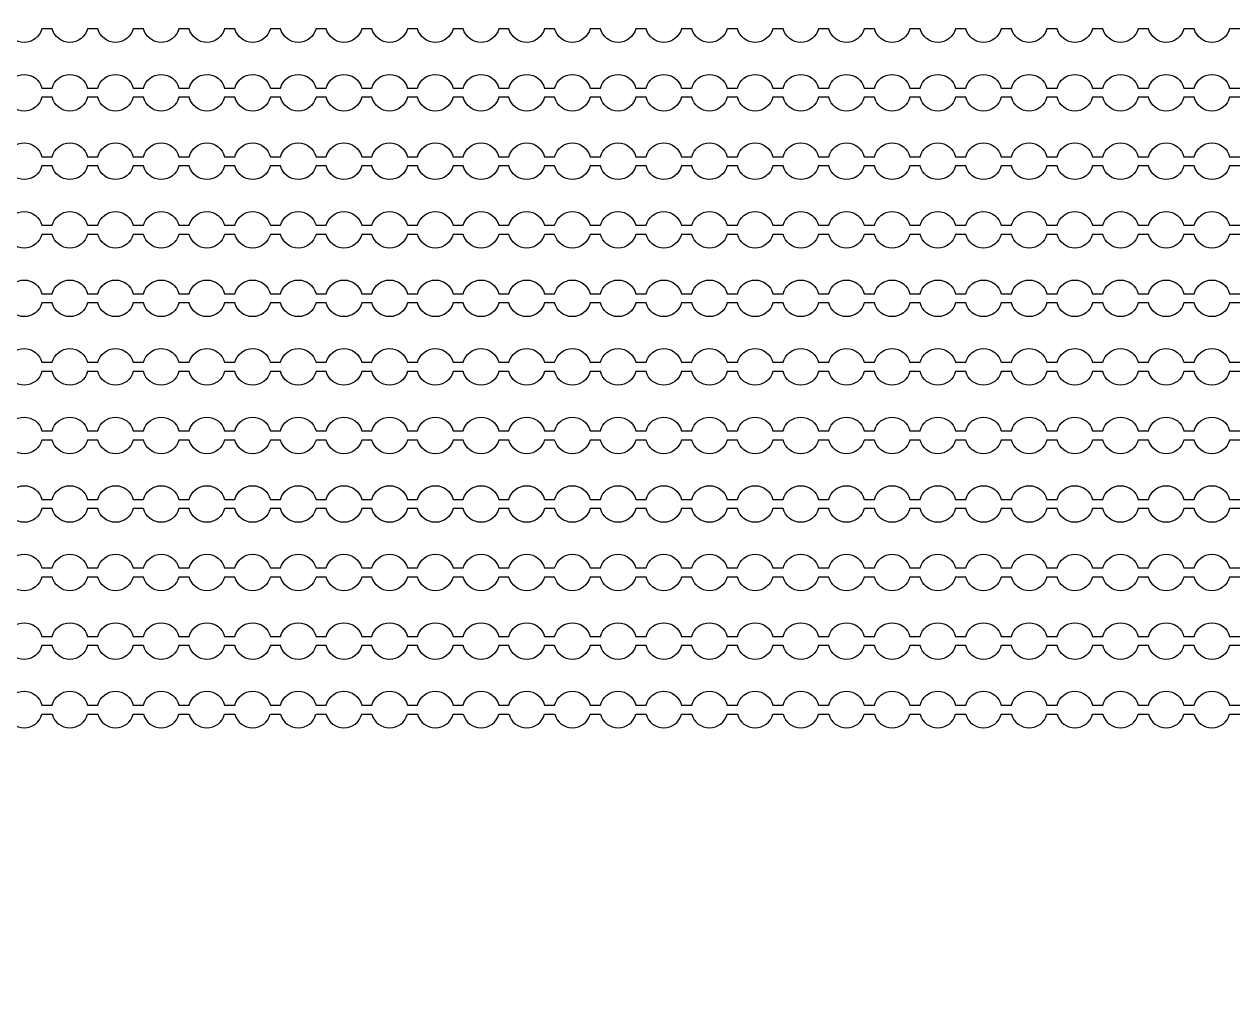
# Model space of a CAD drawing. Extents: x 4056 to 105656, y 4120 to 105720.
# Drawn here: x 68127 to 69452, y 44587 to 45659 of the extents above; entities that cross this region are included whole.
import ezdxf

# ---------------------------------------------------------------- set-up
doc = ezdxf.new("R2010")
doc.units = 13
doc.header["$MEASUREMENT"] = 0
doc.layers.add('Main Layer', color=7, linetype='Continuous', lineweight=0)

msp = doc.modelspace()

# ---------------------------------------------------------------- linework, layer by layer
for p, q in [((68146.5, 44903.9), (68157.7, 44903.9)), ((68196.5, 44903.9), (68207.7, 44903.9)), ((68246.5, 44903.9), (68257.7, 44903.9)), ((68296.5, 44903.9), (68307.7, 44903.9)), ((68346.5, 44903.9), (68357.7, 44903.9)), ((68396.5, 44903.9), (68407.7, 44903.9)), ((68446.5, 44903.9), (68457.7, 44903.9)), ((68496.5, 44903.9), (68507.7, 44903.9)), ((68546.5, 44903.9), (68557.7, 44903.9)), ((68596.5, 44903.9), (68607.7, 44903.9)), ((68646.5, 44903.9), (68657.7, 44903.9)), ((68696.5, 44903.9), (68707.7, 44903.9)), ((68746.5, 44903.9), (68757.7, 44903.9)), ((68796.5, 44903.9), (68807.7, 44903.9)), ((68846.5, 44903.9), (68857.7, 44903.9)), ((68896.5, 44903.9), (68907.7, 44903.9)), ((68946.5, 44903.9), (68957.7, 44903.9)), ((68996.5, 44903.9), (69007.7, 44903.9)), ((69046.5, 44903.9), (69057.7, 44903.9)), ((69096.5, 44903.9), (69107.7, 44903.9)), ((69146.5, 44903.9), (69157.7, 44903.9)), ((69196.5, 44903.9), (69207.7, 44903.9)), ((69246.5, 44903.9), (69257.7, 44903.9)), ((69296.5, 44903.9), (69307.7, 44903.9)), ((69346.5, 44903.9), (69357.7, 44903.9)), ((69396.5, 44903.9), (69407.7, 44903.9)), ((69446.5, 44903.9), (69457.7, 44903.9))]:
    msp.add_line(p, q)
for points in [[(69457.7, 45653.9), (69446.5, 45653.9, -0.774597), (69407.7, 45653.9), (69396.5, 45653.9, -0.774597), (69357.7, 45653.9), (69346.5, 45653.9, -0.774597), (69307.7, 45653.9), (69296.5, 45653.9, -0.774597), (69257.7, 45653.9), (69246.5, 45653.9, -0.774597), (69207.7, 45653.9), (69196.5, 45653.9, -0.774597), (69157.7, 45653.9), (69146.5, 45653.9, -0.774597), (69107.7, 45653.9), (69096.5, 45653.9, -0.774597), (69057.7, 45653.9), (69046.5, 45653.9, -0.774597), (69007.7, 45653.9), (68996.5, 45653.9, -0.774597), (68957.7, 45653.9), (68946.5, 45653.9, -0.774597), (68907.7, 45653.9), (68896.5, 45653.9, -0.774597), (68857.7, 45653.9), (68846.5, 45653.9, -0.774597), (68807.7, 45653.9), (68796.5, 45653.9, -0.774597), (68757.7, 45653.9), (68746.5, 45653.9, -0.774597), (68707.7, 45653.9), (68696.5, 45653.9, -0.774597), (68657.7, 45653.9), (68646.5, 45653.9, -0.774597), (68607.7, 45653.9), (68596.5, 45653.9, -0.774597), (68557.7, 45653.9), (68546.5, 45653.9, -0.774597), (68507.7, 45653.9), (68496.5, 45653.9, -0.774597), (68457.7, 45653.9), (68446.5, 45653.9, -0.774597), (68407.7, 45653.9), (68396.5, 45653.9, -0.774597), (68357.7, 45653.9), (68346.5, 45653.9, -0.774597), (68307.7, 45653.9), (68296.5, 45653.9, -0.774597), (68257.7, 45653.9), (68246.5, 45653.9, -0.774597), (68207.7, 45653.9), (68196.5, 45653.9, -0.774597), (68157.7, 45653.9), (68146.5, 45653.9, -0.774597), (68107.7, 45653.9)], [(68107.7, 45588.9, -0.774597), (68146.5, 45588.9), (68157.7, 45588.9, -0.774597), (68196.5, 45588.9), (68207.7, 45588.9, -0.774597), (68246.5, 45588.9), (68257.7, 45588.9, -0.774597), (68296.5, 45588.9), (68307.7, 45588.9, -0.774597), (68346.5, 45588.9), (68357.7, 45588.9, -0.774597), (68396.5, 45588.9), (68407.7, 45588.9, -0.774597), (68446.5, 45588.9), (68457.7, 45588.9, -0.774597), (68496.5, 45588.9), (68507.7, 45588.9, -0.774597), (68546.5, 45588.9), (68557.7, 45588.9, -0.774597), (68596.5, 45588.9), (68607.7, 45588.9, -0.774597), (68646.5, 45588.9), (68657.7, 45588.9, -0.774597), (68696.5, 45588.9), (68707.7, 45588.9, -0.774597), (68746.5, 45588.9), (68757.7, 45588.9, -0.774597), (68796.5, 45588.9), (68807.7, 45588.9, -0.774597), (68846.5, 45588.9), (68857.7, 45588.9, -0.774597), (68896.5, 45588.9), (68907.7, 45588.9, -0.774597), (68946.5, 45588.9), (68957.7, 45588.9, -0.774597), (68996.5, 45588.9), (69007.7, 45588.9, -0.774597), (69046.5, 45588.9), (69057.7, 45588.9, -0.774597), (69096.5, 45588.9), (69107.7, 45588.9, -0.774597), (69146.5, 45588.9), (69157.7, 45588.9, -0.774597), (69196.5, 45588.9), (69207.7, 45588.9, -0.774597), (69246.5, 45588.9), (69257.7, 45588.9, -0.774597), (69296.5, 45588.9), (69307.7, 45588.9, -0.774597), (69346.5, 45588.9), (69357.7, 45588.9, -0.774597), (69396.5, 45588.9), (69407.7, 45588.9, -0.774597), (69446.5, 45588.9), (69457.7, 45588.9, -0.774597)], [(69457.7, 45578.9), (69446.5, 45578.9, -0.774597), (69407.7, 45578.9), (69396.5, 45578.9, -0.774597), (69357.7, 45578.9), (69346.5, 45578.9, -0.774597), (69307.7, 45578.9), (69296.5, 45578.9, -0.774597), (69257.7, 45578.9), (69246.5, 45578.9, -0.774597), (69207.7, 45578.9), (69196.5, 45578.9, -0.774597), (69157.7, 45578.9), (69146.5, 45578.9, -0.774597), (69107.7, 45578.9), (69096.5, 45578.9, -0.774597), (69057.7, 45578.9), (69046.5, 45578.9, -0.774597), (69007.7, 45578.9), (68996.5, 45578.9, -0.774597), (68957.7, 45578.9), (68946.5, 45578.9, -0.774597), (68907.7, 45578.9), (68896.5, 45578.9, -0.774597), (68857.7, 45578.9), (68846.5, 45578.9, -0.774597), (68807.7, 45578.9), (68796.5, 45578.9, -0.774597), (68757.7, 45578.9), (68746.5, 45578.9, -0.774597), (68707.7, 45578.9), (68696.5, 45578.9, -0.774597), (68657.7, 45578.9), (68646.5, 45578.9, -0.774597), (68607.7, 45578.9), (68596.5, 45578.9, -0.774597), (68557.7, 45578.9), (68546.5, 45578.9, -0.774597), (68507.7, 45578.9), (68496.5, 45578.9, -0.774597), (68457.7, 45578.9), (68446.5, 45578.9, -0.774597), (68407.7, 45578.9), (68396.5, 45578.9, -0.774597), (68357.7, 45578.9), (68346.5, 45578.9, -0.774597), (68307.7, 45578.9), (68296.5, 45578.9, -0.774597), (68257.7, 45578.9), (68246.5, 45578.9, -0.774597), (68207.7, 45578.9), (68196.5, 45578.9, -0.774597), (68157.7, 45578.9), (68146.5, 45578.9, -0.774597), (68107.7, 45578.9)], [(68107.7, 45513.9, -0.774597), (68146.5, 45513.9), (68157.7, 45513.9, -0.774597), (68196.5, 45513.9), (68207.7, 45513.9, -0.774597), (68246.5, 45513.9), (68257.7, 45513.9, -0.774597), (68296.5, 45513.9), (68307.7, 45513.9, -0.774597), (68346.5, 45513.9), (68357.7, 45513.9, -0.774597), (68396.5, 45513.9), (68407.7, 45513.9, -0.774597), (68446.5, 45513.9), (68457.7, 45513.9, -0.774597), (68496.5, 45513.9), (68507.7, 45513.9, -0.774597), (68546.5, 45513.9), (68557.7, 45513.9, -0.774597), (68596.5, 45513.9), (68607.7, 45513.9, -0.774597), (68646.5, 45513.9), (68657.7, 45513.9, -0.774597), (68696.5, 45513.9), (68707.7, 45513.9, -0.774597), (68746.5, 45513.9), (68757.7, 45513.9, -0.774597), (68796.5, 45513.9), (68807.7, 45513.9, -0.774597), (68846.5, 45513.9), (68857.7, 45513.9, -0.774597), (68896.5, 45513.9), (68907.7, 45513.9, -0.774597), (68946.5, 45513.9), (68957.7, 45513.9, -0.774597), (68996.5, 45513.9), (69007.7, 45513.9, -0.774597), (69046.5, 45513.9), (69057.7, 45513.9, -0.774597), (69096.5, 45513.9), (69107.7, 45513.9, -0.774597), (69146.5, 45513.9), (69157.7, 45513.9, -0.774597), (69196.5, 45513.9), (69207.7, 45513.9, -0.774597), (69246.5, 45513.9), (69257.7, 45513.9, -0.774597), (69296.5, 45513.9), (69307.7, 45513.9, -0.774597), (69346.5, 45513.9), (69357.7, 45513.9, -0.774597), (69396.5, 45513.9), (69407.7, 45513.9, -0.774597), (69446.5, 45513.9), (69457.7, 45513.9, -0.774597)], [(69457.7, 45503.9), (69446.5, 45503.9, -0.774597), (69407.7, 45503.9), (69396.5, 45503.9, -0.774597), (69357.7, 45503.9), (69346.5, 45503.9, -0.774597), (69307.7, 45503.9), (69296.5, 45503.9, -0.774597), (69257.7, 45503.9), (69246.5, 45503.9, -0.774597), (69207.7, 45503.9), (69196.5, 45503.9, -0.774597), (69157.7, 45503.9), (69146.5, 45503.9, -0.774597), (69107.7, 45503.9), (69096.5, 45503.9, -0.774597), (69057.7, 45503.9), (69046.5, 45503.9, -0.774597), (69007.7, 45503.9), (68996.5, 45503.9, -0.774597), (68957.7, 45503.9), (68946.5, 45503.9, -0.774597), (68907.7, 45503.9), (68896.5, 45503.9, -0.774597), (68857.7, 45503.9), (68846.5, 45503.9, -0.774597), (68807.7, 45503.9), (68796.5, 45503.9, -0.774597), (68757.7, 45503.9), (68746.5, 45503.9, -0.774597), (68707.7, 45503.9), (68696.5, 45503.9, -0.774597), (68657.7, 45503.9), (68646.5, 45503.9, -0.774597), (68607.7, 45503.9), (68596.5, 45503.9, -0.774597), (68557.7, 45503.9), (68546.5, 45503.9, -0.774597), (68507.7, 45503.9), (68496.5, 45503.9, -0.774597), (68457.7, 45503.9), (68446.5, 45503.9, -0.774597), (68407.7, 45503.9), (68396.5, 45503.9, -0.774597), (68357.7, 45503.9), (68346.5, 45503.9, -0.774597), (68307.7, 45503.9), (68296.5, 45503.9, -0.774597), (68257.7, 45503.9), (68246.5, 45503.9, -0.774597), (68207.7, 45503.9), (68196.5, 45503.9, -0.774597), (68157.7, 45503.9), (68146.5, 45503.9, -0.774597), (68107.7, 45503.9)], [(68107.7, 45438.9, -0.774597), (68146.5, 45438.9), (68157.7, 45438.9, -0.774597), (68196.5, 45438.9), (68207.7, 45438.9, -0.774597), (68246.5, 45438.9), (68257.7, 45438.9, -0.774597), (68296.5, 45438.9), (68307.7, 45438.9, -0.774597), (68346.5, 45438.9), (68357.7, 45438.9, -0.774597), (68396.5, 45438.9), (68407.7, 45438.9, -0.774597), (68446.5, 45438.9), (68457.7, 45438.9, -0.774597), (68496.5, 45438.9), (68507.7, 45438.9, -0.774597), (68546.5, 45438.9), (68557.7, 45438.9, -0.774597), (68596.5, 45438.9), (68607.7, 45438.9, -0.774597), (68646.5, 45438.9), (68657.7, 45438.9, -0.774597), (68696.5, 45438.9), (68707.7, 45438.9, -0.774597), (68746.5, 45438.9), (68757.7, 45438.9, -0.774597), (68796.5, 45438.9), (68807.7, 45438.9, -0.774597), (68846.5, 45438.9), (68857.7, 45438.9, -0.774597), (68896.5, 45438.9), (68907.7, 45438.9, -0.774597), (68946.5, 45438.9), (68957.7, 45438.9, -0.774597), (68996.5, 45438.9), (69007.7, 45438.9, -0.774597), (69046.5, 45438.9), (69057.7, 45438.9, -0.774597), (69096.5, 45438.9), (69107.7, 45438.9, -0.774597), (69146.5, 45438.9), (69157.7, 45438.9, -0.774597), (69196.5, 45438.9), (69207.7, 45438.9, -0.774597), (69246.5, 45438.9), (69257.7, 45438.9, -0.774597), (69296.5, 45438.9), (69307.7, 45438.9, -0.774597), (69346.5, 45438.9), (69357.7, 45438.9, -0.774597), (69396.5, 45438.9), (69407.7, 45438.9, -0.774597), (69446.5, 45438.9), (69457.7, 45438.9, -0.774597)], [(69457.7, 45428.9), (69446.5, 45428.9, -0.774597), (69407.7, 45428.9), (69396.5, 45428.9, -0.774597), (69357.7, 45428.9), (69346.5, 45428.9, -0.774597), (69307.7, 45428.9), (69296.5, 45428.9, -0.774597), (69257.7, 45428.9), (69246.5, 45428.9, -0.774597), (69207.7, 45428.9), (69196.5, 45428.9, -0.774597), (69157.7, 45428.9), (69146.5, 45428.9, -0.774597), (69107.7, 45428.9), (69096.5, 45428.9, -0.774597), (69057.7, 45428.9), (69046.5, 45428.9, -0.774597), (69007.7, 45428.9), (68996.5, 45428.9, -0.774597), (68957.7, 45428.9), (68946.5, 45428.9, -0.774597), (68907.7, 45428.9), (68896.5, 45428.9, -0.774597), (68857.7, 45428.9), (68846.5, 45428.9, -0.774597), (68807.7, 45428.9), (68796.5, 45428.9, -0.774597), (68757.7, 45428.9), (68746.5, 45428.9, -0.774597), (68707.7, 45428.9), (68696.5, 45428.9, -0.774597), (68657.7, 45428.9), (68646.5, 45428.9, -0.774597), (68607.7, 45428.9), (68596.5, 45428.9, -0.774597), (68557.7, 45428.9), (68546.5, 45428.9, -0.774597), (68507.7, 45428.9), (68496.5, 45428.9, -0.774597), (68457.7, 45428.9), (68446.5, 45428.9, -0.774597), (68407.7, 45428.9), (68396.5, 45428.9, -0.774597), (68357.7, 45428.9), (68346.5, 45428.9, -0.774597), (68307.7, 45428.9), (68296.5, 45428.9, -0.774597), (68257.7, 45428.9), (68246.5, 45428.9, -0.774597), (68207.7, 45428.9), (68196.5, 45428.9, -0.774597), (68157.7, 45428.9), (68146.5, 45428.9, -0.774597), (68107.7, 45428.9)], [(68107.7, 45363.9, -0.774597), (68146.5, 45363.9), (68157.7, 45363.9, -0.774597), (68196.5, 45363.9), (68207.7, 45363.9, -0.774597), (68246.5, 45363.9), (68257.7, 45363.9, -0.774597), (68296.5, 45363.9), (68307.7, 45363.9, -0.774597), (68346.5, 45363.9), (68357.7, 45363.9, -0.774597), (68396.5, 45363.9), (68407.7, 45363.9, -0.774597), (68446.5, 45363.9), (68457.7, 45363.9, -0.774597), (68496.5, 45363.9), (68507.7, 45363.9, -0.774597), (68546.5, 45363.9), (68557.7, 45363.9, -0.774597), (68596.5, 45363.9), (68607.7, 45363.9, -0.774597), (68646.5, 45363.9), (68657.7, 45363.9, -0.774597), (68696.5, 45363.9), (68707.7, 45363.9, -0.774597), (68746.5, 45363.9), (68757.7, 45363.9, -0.774597), (68796.5, 45363.9), (68807.7, 45363.9, -0.774597), (68846.5, 45363.9), (68857.7, 45363.9, -0.774597), (68896.5, 45363.9), (68907.7, 45363.9, -0.774597), (68946.5, 45363.9), (68957.7, 45363.9, -0.774597), (68996.5, 45363.9), (69007.7, 45363.9, -0.774597), (69046.5, 45363.9), (69057.7, 45363.9, -0.774597), (69096.5, 45363.9), (69107.7, 45363.9, -0.774597), (69146.5, 45363.9), (69157.7, 45363.9, -0.774597), (69196.5, 45363.9), (69207.7, 45363.9, -0.774597), (69246.5, 45363.9), (69257.7, 45363.9, -0.774597), (69296.5, 45363.9), (69307.7, 45363.9, -0.774597), (69346.5, 45363.9), (69357.7, 45363.9, -0.774597), (69396.5, 45363.9), (69407.7, 45363.9, -0.774597), (69446.5, 45363.9), (69457.7, 45363.9, -0.774597)], [(69457.7, 45353.9), (69446.5, 45353.9, -0.774597), (69407.7, 45353.9), (69396.5, 45353.9, -0.774597), (69357.7, 45353.9), (69346.5, 45353.9, -0.774597), (69307.7, 45353.9), (69296.5, 45353.9, -0.774597), (69257.7, 45353.9), (69246.5, 45353.9, -0.774597), (69207.7, 45353.9), (69196.5, 45353.9, -0.774597), (69157.7, 45353.9), (69146.5, 45353.9, -0.774597), (69107.7, 45353.9), (69096.5, 45353.9, -0.774597), (69057.7, 45353.9), (69046.5, 45353.9, -0.774597), (69007.7, 45353.9), (68996.5, 45353.9, -0.774597), (68957.7, 45353.9), (68946.5, 45353.9, -0.774597), (68907.7, 45353.9), (68896.5, 45353.9, -0.774597), (68857.7, 45353.9), (68846.5, 45353.9, -0.774597), (68807.7, 45353.9), (68796.5, 45353.9, -0.774597), (68757.7, 45353.9), (68746.5, 45353.9, -0.774597), (68707.7, 45353.9), (68696.5, 45353.9, -0.774597), (68657.7, 45353.9), (68646.5, 45353.9, -0.774597), (68607.7, 45353.9), (68596.5, 45353.9, -0.774597), (68557.7, 45353.9), (68546.5, 45353.9, -0.774597), (68507.7, 45353.9), (68496.5, 45353.9, -0.774597), (68457.7, 45353.9), (68446.5, 45353.9, -0.774597), (68407.7, 45353.9), (68396.5, 45353.9, -0.774597), (68357.7, 45353.9), (68346.5, 45353.9, -0.774597), (68307.7, 45353.9), (68296.5, 45353.9, -0.774597), (68257.7, 45353.9), (68246.5, 45353.9, -0.774597), (68207.7, 45353.9), (68196.5, 45353.9, -0.774597), (68157.7, 45353.9), (68146.5, 45353.9, -0.774597), (68107.7, 45353.9)], [(68107.7, 45288.9, -0.774597), (68146.5, 45288.9), (68157.7, 45288.9, -0.774597), (68196.5, 45288.9), (68207.7, 45288.9, -0.774597), (68246.5, 45288.9), (68257.7, 45288.9, -0.774597), (68296.5, 45288.9), (68307.7, 45288.9, -0.774597), (68346.5, 45288.9), (68357.7, 45288.9, -0.774597), (68396.5, 45288.9), (68407.7, 45288.9, -0.774597), (68446.5, 45288.9), (68457.7, 45288.9, -0.774597), (68496.5, 45288.9), (68507.7, 45288.9, -0.774597), (68546.5, 45288.9), (68557.7, 45288.9, -0.774597), (68596.5, 45288.9), (68607.7, 45288.9, -0.774597), (68646.5, 45288.9), (68657.7, 45288.9, -0.774597), (68696.5, 45288.9), (68707.7, 45288.9, -0.774597), (68746.5, 45288.9), (68757.7, 45288.9, -0.774597), (68796.5, 45288.9), (68807.7, 45288.9, -0.774597), (68846.5, 45288.9), (68857.7, 45288.9, -0.774597), (68896.5, 45288.9), (68907.7, 45288.9, -0.774597), (68946.5, 45288.9), (68957.7, 45288.9, -0.774597), (68996.5, 45288.9), (69007.7, 45288.9, -0.774597), (69046.5, 45288.9), (69057.7, 45288.9, -0.774597), (69096.5, 45288.9), (69107.7, 45288.9, -0.774597), (69146.5, 45288.9), (69157.7, 45288.9, -0.774597), (69196.5, 45288.9), (69207.7, 45288.9, -0.774597), (69246.5, 45288.9), (69257.7, 45288.9, -0.774597), (69296.5, 45288.9), (69307.7, 45288.9, -0.774597), (69346.5, 45288.9), (69357.7, 45288.9, -0.774597), (69396.5, 45288.9), (69407.7, 45288.9, -0.774597), (69446.5, 45288.9), (69457.7, 45288.9, -0.774597)], [(69457.7, 45278.9), (69446.5, 45278.9, -0.774597), (69407.7, 45278.9), (69396.5, 45278.9, -0.774597), (69357.7, 45278.9), (69346.5, 45278.9, -0.774597), (69307.7, 45278.9), (69296.5, 45278.9, -0.774597), (69257.7, 45278.9), (69246.5, 45278.9, -0.774597), (69207.7, 45278.9), (69196.5, 45278.9, -0.774597), (69157.7, 45278.9), (69146.5, 45278.9, -0.774597), (69107.7, 45278.9), (69096.5, 45278.9, -0.774597), (69057.7, 45278.9), (69046.5, 45278.9, -0.774597), (69007.7, 45278.9), (68996.5, 45278.9, -0.774597), (68957.7, 45278.9), (68946.5, 45278.9, -0.774597), (68907.7, 45278.9), (68896.5, 45278.9, -0.774597), (68857.7, 45278.9), (68846.5, 45278.9, -0.774597), (68807.7, 45278.9), (68796.5, 45278.9, -0.774597), (68757.7, 45278.9), (68746.5, 45278.9, -0.774597), (68707.7, 45278.9), (68696.5, 45278.9, -0.774597), (68657.7, 45278.9), (68646.5, 45278.9, -0.774597), (68607.7, 45278.9), (68596.5, 45278.9, -0.774597), (68557.7, 45278.9), (68546.5, 45278.9, -0.774597), (68507.7, 45278.9), (68496.5, 45278.9, -0.774597), (68457.7, 45278.9), (68446.5, 45278.9, -0.774597), (68407.7, 45278.9), (68396.5, 45278.9, -0.774597), (68357.7, 45278.9), (68346.5, 45278.9, -0.774597), (68307.7, 45278.9), (68296.5, 45278.9, -0.774597), (68257.7, 45278.9), (68246.5, 45278.9, -0.774597), (68207.7, 45278.9), (68196.5, 45278.9, -0.774597), (68157.7, 45278.9), (68146.5, 45278.9, -0.774597), (68107.7, 45278.9)], [(68107.7, 45213.9, -0.774597), (68146.5, 45213.9), (68157.7, 45213.9, -0.774597), (68196.5, 45213.9), (68207.7, 45213.9, -0.774597), (68246.5, 45213.9), (68257.7, 45213.9, -0.774597), (68296.5, 45213.9), (68307.7, 45213.9, -0.774597), (68346.5, 45213.9), (68357.7, 45213.9, -0.774597), (68396.5, 45213.9), (68407.7, 45213.9, -0.774597), (68446.5, 45213.9), (68457.7, 45213.9, -0.774597), (68496.5, 45213.9), (68507.7, 45213.9, -0.774597), (68546.5, 45213.9), (68557.7, 45213.9, -0.774597), (68596.5, 45213.9), (68607.7, 45213.9, -0.774597), (68646.5, 45213.9), (68657.7, 45213.9, -0.774597), (68696.5, 45213.9), (68707.7, 45213.9, -0.774597), (68746.5, 45213.9), (68757.7, 45213.9, -0.774597), (68796.5, 45213.9), (68807.7, 45213.9, -0.774597), (68846.5, 45213.9), (68857.7, 45213.9, -0.774597), (68896.5, 45213.9), (68907.7, 45213.9, -0.774597), (68946.5, 45213.9), (68957.7, 45213.9, -0.774597), (68996.5, 45213.9), (69007.7, 45213.9, -0.774597), (69046.5, 45213.9), (69057.7, 45213.9, -0.774597), (69096.5, 45213.9), (69107.7, 45213.9, -0.774597), (69146.5, 45213.9), (69157.7, 45213.9, -0.774597), (69196.5, 45213.9), (69207.7, 45213.9, -0.774597), (69246.5, 45213.9), (69257.7, 45213.9, -0.774597), (69296.5, 45213.9), (69307.7, 45213.9, -0.774597), (69346.5, 45213.9), (69357.7, 45213.9, -0.774597), (69396.5, 45213.9), (69407.7, 45213.9, -0.774597), (69446.5, 45213.9), (69457.7, 45213.9, -0.774597)], [(69457.7, 45203.9), (69446.5, 45203.9, -0.774597), (69407.7, 45203.9), (69396.5, 45203.9, -0.774597), (69357.7, 45203.9), (69346.5, 45203.9, -0.774597), (69307.7, 45203.9), (69296.5, 45203.9, -0.774597), (69257.7, 45203.9), (69246.5, 45203.9, -0.774597), (69207.7, 45203.9), (69196.5, 45203.9, -0.774597), (69157.7, 45203.9), (69146.5, 45203.9, -0.774597), (69107.7, 45203.9), (69096.5, 45203.9, -0.774597), (69057.7, 45203.9), (69046.5, 45203.9, -0.774597), (69007.7, 45203.9), (68996.5, 45203.9, -0.774597), (68957.7, 45203.9), (68946.5, 45203.9, -0.774597), (68907.7, 45203.9), (68896.5, 45203.9, -0.774597), (68857.7, 45203.9), (68846.5, 45203.9, -0.774597), (68807.7, 45203.9), (68796.5, 45203.9, -0.774597), (68757.7, 45203.9), (68746.5, 45203.9, -0.774597), (68707.7, 45203.9), (68696.5, 45203.9, -0.774597), (68657.7, 45203.9), (68646.5, 45203.9, -0.774597), (68607.7, 45203.9), (68596.5, 45203.9, -0.774597), (68557.7, 45203.9), (68546.5, 45203.9, -0.774597), (68507.7, 45203.9), (68496.5, 45203.9, -0.774597), (68457.7, 45203.9), (68446.5, 45203.9, -0.774597), (68407.7, 45203.9), (68396.5, 45203.9, -0.774597), (68357.7, 45203.9), (68346.5, 45203.9, -0.774597), (68307.7, 45203.9), (68296.5, 45203.9, -0.774597), (68257.7, 45203.9), (68246.5, 45203.9, -0.774597), (68207.7, 45203.9), (68196.5, 45203.9, -0.774597), (68157.7, 45203.9), (68146.5, 45203.9, -0.774597), (68107.7, 45203.9)], [(68107.7, 45138.9, -0.774597), (68146.5, 45138.9), (68157.7, 45138.9, -0.774597), (68196.5, 45138.9), (68207.7, 45138.9, -0.774597), (68246.5, 45138.9), (68257.7, 45138.9, -0.774597), (68296.5, 45138.9), (68307.7, 45138.9, -0.774597), (68346.5, 45138.9), (68357.7, 45138.9, -0.774597), (68396.5, 45138.9), (68407.7, 45138.9, -0.774597), (68446.5, 45138.9), (68457.7, 45138.9, -0.774597), (68496.5, 45138.9), (68507.7, 45138.9, -0.774597), (68546.5, 45138.9), (68557.7, 45138.9, -0.774597), (68596.5, 45138.9), (68607.7, 45138.9, -0.774597), (68646.5, 45138.9), (68657.7, 45138.9, -0.774597), (68696.5, 45138.9), (68707.7, 45138.9, -0.774597), (68746.5, 45138.9), (68757.7, 45138.9, -0.774597), (68796.5, 45138.9), (68807.7, 45138.9, -0.774597), (68846.5, 45138.9), (68857.7, 45138.9, -0.774597), (68896.5, 45138.9), (68907.7, 45138.9, -0.774597), (68946.5, 45138.9), (68957.7, 45138.9, -0.774597), (68996.5, 45138.9), (69007.7, 45138.9, -0.774597), (69046.5, 45138.9), (69057.7, 45138.9, -0.774597), (69096.5, 45138.9), (69107.7, 45138.9, -0.774597), (69146.5, 45138.9), (69157.7, 45138.9, -0.774597), (69196.5, 45138.9), (69207.7, 45138.9, -0.774597), (69246.5, 45138.9), (69257.7, 45138.9, -0.774597), (69296.5, 45138.9), (69307.7, 45138.9, -0.774597), (69346.5, 45138.9), (69357.7, 45138.9, -0.774597), (69396.5, 45138.9), (69407.7, 45138.9, -0.774597), (69446.5, 45138.9), (69457.7, 45138.9, -0.774597)], [(69457.7, 45128.9), (69446.5, 45128.9, -0.774597), (69407.7, 45128.9), (69396.5, 45128.9, -0.774597), (69357.7, 45128.9), (69346.5, 45128.9, -0.774597), (69307.7, 45128.9), (69296.5, 45128.9, -0.774597), (69257.7, 45128.9), (69246.5, 45128.9, -0.774597), (69207.7, 45128.9), (69196.5, 45128.9, -0.774597), (69157.7, 45128.9), (69146.5, 45128.9, -0.774597), (69107.7, 45128.9), (69096.5, 45128.9, -0.774597), (69057.7, 45128.9), (69046.5, 45128.9, -0.774597), (69007.7, 45128.9), (68996.5, 45128.9, -0.774597), (68957.7, 45128.9), (68946.5, 45128.9, -0.774597), (68907.7, 45128.9), (68896.5, 45128.9, -0.774597), (68857.7, 45128.9), (68846.5, 45128.9, -0.774597), (68807.7, 45128.9), (68796.5, 45128.9, -0.774597), (68757.7, 45128.9), (68746.5, 45128.9, -0.774597), (68707.7, 45128.9), (68696.5, 45128.9, -0.774597), (68657.7, 45128.9), (68646.5, 45128.9, -0.774597), (68607.7, 45128.9), (68596.5, 45128.9, -0.774597), (68557.7, 45128.9), (68546.5, 45128.9, -0.774597), (68507.7, 45128.9), (68496.5, 45128.9, -0.774597), (68457.7, 45128.9), (68446.5, 45128.9, -0.774597), (68407.7, 45128.9), (68396.5, 45128.9, -0.774597), (68357.7, 45128.9), (68346.5, 45128.9, -0.774597), (68307.7, 45128.9), (68296.5, 45128.9, -0.774597), (68257.7, 45128.9), (68246.5, 45128.9, -0.774597), (68207.7, 45128.9), (68196.5, 45128.9, -0.774597), (68157.7, 45128.9), (68146.5, 45128.9, -0.774597), (68107.7, 45128.9)], [(68107.7, 45063.9, -0.774597), (68146.5, 45063.9), (68157.7, 45063.9, -0.774597), (68196.5, 45063.9), (68207.7, 45063.9, -0.774597), (68246.5, 45063.9), (68257.7, 45063.9, -0.774597), (68296.5, 45063.9), (68307.7, 45063.9, -0.774597), (68346.5, 45063.9), (68357.7, 45063.9, -0.774597), (68396.5, 45063.9), (68407.7, 45063.9, -0.774597), (68446.5, 45063.9), (68457.7, 45063.9, -0.774597), (68496.5, 45063.9), (68507.7, 45063.9, -0.774597), (68546.5, 45063.9), (68557.7, 45063.9, -0.774597), (68596.5, 45063.9), (68607.7, 45063.9, -0.774597), (68646.5, 45063.9), (68657.7, 45063.9, -0.774597), (68696.5, 45063.9), (68707.7, 45063.9, -0.774597), (68746.5, 45063.9), (68757.7, 45063.9, -0.774597), (68796.5, 45063.9), (68807.7, 45063.9, -0.774597), (68846.5, 45063.9), (68857.7, 45063.9, -0.774597), (68896.5, 45063.9), (68907.7, 45063.9, -0.774597), (68946.5, 45063.9), (68957.7, 45063.9, -0.774597), (68996.5, 45063.9), (69007.7, 45063.9, -0.774597), (69046.5, 45063.9), (69057.7, 45063.9, -0.774597), (69096.5, 45063.9), (69107.7, 45063.9, -0.774597), (69146.5, 45063.9), (69157.7, 45063.9, -0.774597), (69196.5, 45063.9), (69207.7, 45063.9, -0.774597), (69246.5, 45063.9), (69257.7, 45063.9, -0.774597), (69296.5, 45063.9), (69307.7, 45063.9, -0.774597), (69346.5, 45063.9), (69357.7, 45063.9, -0.774597), (69396.5, 45063.9), (69407.7, 45063.9, -0.774597), (69446.5, 45063.9), (69457.7, 45063.9, -0.774597)], [(69457.7, 45053.9), (69446.5, 45053.9, -0.774597), (69407.7, 45053.9), (69396.5, 45053.9, -0.774597), (69357.7, 45053.9), (69346.5, 45053.9, -0.774597), (69307.7, 45053.9), (69296.5, 45053.9, -0.774597), (69257.7, 45053.9), (69246.5, 45053.9, -0.774597), (69207.7, 45053.9), (69196.5, 45053.9, -0.774597), (69157.7, 45053.9), (69146.5, 45053.9, -0.774597), (69107.7, 45053.9), (69096.5, 45053.9, -0.774597), (69057.7, 45053.9), (69046.5, 45053.9, -0.774597), (69007.7, 45053.9), (68996.5, 45053.9, -0.774597), (68957.7, 45053.9), (68946.5, 45053.9, -0.774597), (68907.7, 45053.9), (68896.5, 45053.9, -0.774597), (68857.7, 45053.9), (68846.5, 45053.9, -0.774597), (68807.7, 45053.9), (68796.5, 45053.9, -0.774597), (68757.7, 45053.9), (68746.5, 45053.9, -0.774597), (68707.7, 45053.9), (68696.5, 45053.9, -0.774597), (68657.7, 45053.9), (68646.5, 45053.9, -0.774597), (68607.7, 45053.9), (68596.5, 45053.9, -0.774597), (68557.7, 45053.9), (68546.5, 45053.9, -0.774597), (68507.7, 45053.9), (68496.5, 45053.9, -0.774597), (68457.7, 45053.9), (68446.5, 45053.9, -0.774597), (68407.7, 45053.9), (68396.5, 45053.9, -0.774597), (68357.7, 45053.9), (68346.5, 45053.9, -0.774597), (68307.7, 45053.9), (68296.5, 45053.9, -0.774597), (68257.7, 45053.9), (68246.5, 45053.9, -0.774597), (68207.7, 45053.9), (68196.5, 45053.9, -0.774597), (68157.7, 45053.9), (68146.5, 45053.9, -0.774597), (68107.7, 45053.9)], [(68107.7, 44988.9, -0.774597), (68146.5, 44988.9), (68157.7, 44988.9, -0.774597), (68196.5, 44988.9), (68207.7, 44988.9, -0.774597), (68246.5, 44988.9), (68257.7, 44988.9, -0.774597), (68296.5, 44988.9), (68307.7, 44988.9, -0.774597), (68346.5, 44988.9), (68357.7, 44988.9, -0.774597), (68396.5, 44988.9), (68407.7, 44988.9, -0.774597), (68446.5, 44988.9), (68457.7, 44988.9, -0.774597), (68496.5, 44988.9), (68507.7, 44988.9, -0.774597), (68546.5, 44988.9), (68557.7, 44988.9, -0.774597), (68596.5, 44988.9), (68607.7, 44988.9, -0.774597), (68646.5, 44988.9), (68657.7, 44988.9, -0.774597), (68696.5, 44988.9), (68707.7, 44988.9, -0.774597), (68746.5, 44988.9), (68757.7, 44988.9, -0.774597), (68796.5, 44988.9), (68807.7, 44988.9, -0.774597), (68846.5, 44988.9), (68857.7, 44988.9, -0.774597), (68896.5, 44988.9), (68907.7, 44988.9, -0.774597), (68946.5, 44988.9), (68957.7, 44988.9, -0.774597), (68996.5, 44988.9), (69007.7, 44988.9, -0.774597), (69046.5, 44988.9), (69057.7, 44988.9, -0.774597), (69096.5, 44988.9), (69107.7, 44988.9, -0.774597), (69146.5, 44988.9), (69157.7, 44988.9, -0.774597), (69196.5, 44988.9), (69207.7, 44988.9, -0.774597), (69246.5, 44988.9), (69257.7, 44988.9, -0.774597), (69296.5, 44988.9), (69307.7, 44988.9, -0.774597), (69346.5, 44988.9), (69357.7, 44988.9, -0.774597), (69396.5, 44988.9), (69407.7, 44988.9, -0.774597), (69446.5, 44988.9), (69457.7, 44988.9, -0.774597)], [(69457.7, 44978.9), (69446.5, 44978.9, -0.774597), (69407.7, 44978.9), (69396.5, 44978.9, -0.774597), (69357.7, 44978.9), (69346.5, 44978.9, -0.774597), (69307.7, 44978.9), (69296.5, 44978.9, -0.774597), (69257.7, 44978.9), (69246.5, 44978.9, -0.774597), (69207.7, 44978.9), (69196.5, 44978.9, -0.774597), (69157.7, 44978.9), (69146.5, 44978.9, -0.774597), (69107.7, 44978.9), (69096.5, 44978.9, -0.774597), (69057.7, 44978.9), (69046.5, 44978.9, -0.774597), (69007.7, 44978.9), (68996.5, 44978.9, -0.774597), (68957.7, 44978.9), (68946.5, 44978.9, -0.774597), (68907.7, 44978.9), (68896.5, 44978.9, -0.774597), (68857.7, 44978.9), (68846.5, 44978.9, -0.774597), (68807.7, 44978.9), (68796.5, 44978.9, -0.774597), (68757.7, 44978.9), (68746.5, 44978.9, -0.774597), (68707.7, 44978.9), (68696.5, 44978.9, -0.774597), (68657.7, 44978.9), (68646.5, 44978.9, -0.774597), (68607.7, 44978.9), (68596.5, 44978.9, -0.774597), (68557.7, 44978.9), (68546.5, 44978.9, -0.774597), (68507.7, 44978.9), (68496.5, 44978.9, -0.774597), (68457.7, 44978.9), (68446.5, 44978.9, -0.774597), (68407.7, 44978.9), (68396.5, 44978.9, -0.774597), (68357.7, 44978.9), (68346.5, 44978.9, -0.774597), (68307.7, 44978.9), (68296.5, 44978.9, -0.774597), (68257.7, 44978.9), (68246.5, 44978.9, -0.774597), (68207.7, 44978.9), (68196.5, 44978.9, -0.774597), (68157.7, 44978.9), (68146.5, 44978.9, -0.774597), (68107.7, 44978.9)], [(68107.7, 44913.9, -0.774597), (68146.5, 44913.9), (68157.7, 44913.9, -0.774597), (68196.5, 44913.9), (68207.7, 44913.9, -0.774597), (68246.5, 44913.9), (68257.7, 44913.9, -0.774597), (68296.5, 44913.9), (68307.7, 44913.9, -0.774597), (68346.5, 44913.9), (68357.7, 44913.9, -0.774597), (68396.5, 44913.9), (68407.7, 44913.9, -0.774597), (68446.5, 44913.9), (68457.7, 44913.9, -0.774597), (68496.5, 44913.9), (68507.7, 44913.9, -0.774597), (68546.5, 44913.9), (68557.7, 44913.9, -0.774597), (68596.5, 44913.9), (68607.7, 44913.9, -0.774597), (68646.5, 44913.9), (68657.7, 44913.9, -0.774597), (68696.5, 44913.9), (68707.7, 44913.9, -0.774597), (68746.5, 44913.9), (68757.7, 44913.9, -0.774597), (68796.5, 44913.9), (68807.7, 44913.9, -0.774597), (68846.5, 44913.9), (68857.7, 44913.9, -0.774597), (68896.5, 44913.9), (68907.7, 44913.9, -0.774597), (68946.5, 44913.9), (68957.7, 44913.9, -0.774597), (68996.5, 44913.9), (69007.7, 44913.9, -0.774597), (69046.5, 44913.9), (69057.7, 44913.9, -0.774597), (69096.5, 44913.9), (69107.7, 44913.9, -0.774597), (69146.5, 44913.9), (69157.7, 44913.9, -0.774597), (69196.5, 44913.9), (69207.7, 44913.9, -0.774597), (69246.5, 44913.9), (69257.7, 44913.9, -0.774597), (69296.5, 44913.9), (69307.7, 44913.9, -0.774597), (69346.5, 44913.9), (69357.7, 44913.9, -0.774597), (69396.5, 44913.9), (69407.7, 44913.9, -0.774597), (69446.5, 44913.9), (69457.7, 44913.9, -0.774597)]]:
    msp.add_lwpolyline(points, format="xyb")
for centre in [(68127.1, 44908.9), (68177.1, 44908.9), (68227.1, 44908.9), (68277.1, 44908.9), (68327.1, 44908.9), (68377.1, 44908.9), (68427.1, 44908.9), (68477.1, 44908.9), (68527.1, 44908.9), (68577.1, 44908.9), (68627.1, 44908.9), (68677.1, 44908.9), (68727.1, 44908.9), (68777.1, 44908.9), (68827.1, 44908.9), (68877.1, 44908.9), (68927.1, 44908.9), (68977.1, 44908.9), (69027.1, 44908.9), (69077.1, 44908.9), (69127.1, 44908.9), (69177.1, 44908.9), (69227.1, 44908.9), (69277.1, 44908.9), (69327.1, 44908.9), (69377.1, 44908.9), (69427.1, 44908.9)]:
    msp.add_arc(centre, 20, 194.4775, 345.5225)
at = {"layer": 'Main Layer'}
msp.add_circle((54856, 54920.5), 50800, dxfattribs=at)

doc.saveas('drawing.dxf')
